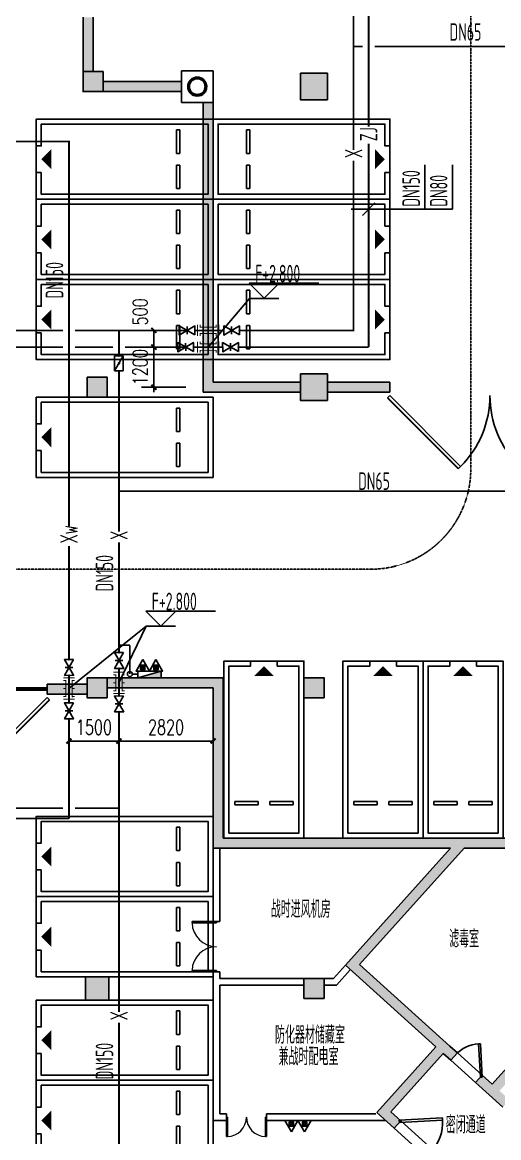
# Model space of a CAD drawing. Extents: x -2120532 to 1934524, y -1331911 to 424203.
# Drawn here: x 50996 to 65279, y -277979 to -244586 of the extents above; entities that cross this region are included whole.
import ezdxf

# ---------------------------------------------------------------- set-up
doc = ezdxf.new("R2010")
doc.units = 0
doc.header["$LTSCALE"] = 10
doc.linetypes.add('__DASH', pattern=[0.35, 0.25, -0.1])
doc.linetypes.add('DASH', pattern=[0.35, 0.25, -0.1])
for name, color, linetype in [('00-停车位', 67, 'Continuous'), ('A-COLUMN', 8, 'Continuous'), ('A-PUB_HATCH', 8, 'Continuous'), ('A-ROOM_NAME', 23, 'Continuous'), ('A-WALL', 2, 'Continuous'), ('AXIS', 3, 'Continuous'), ('DOOR_FIRE', 8, 'Continuous'), ('GPS文字_污水', 7, 'Continuous'), ('PUB_HATCH', 8, 'Continuous'), ('S-柱', 51, 'Continuous'), ('S-柱-填充', 8, 'Continuous'), ('W-DIM_消防', 3, 'Continuous'), ('W-EQUIP_消火栓', 7, 'Continuous'), ('W-EQUIP_灭火器', 7, 'Continuous'), ('W-PIPE-中水', 122, 'Continuous'), ('W-PIPE-消防', 1, 'Continuous'), ('W-PIPE-消防中', 1, 'Continuous'), ('W-TEXT_中水', 7, 'Continuous'), ('W-TEXT_消防', 7, 'Continuous'), ('W-TWT_DIM', 3, 'Continuous'), ('W-TWT_TEXT', 7, 'Continuous'), ('W-VALVE_中水', 7, 'Continuous'), ('W-VALVE_消防', 7, 'Continuous'), ('W-VPIPE-消防', 1, 'Continuous'), ('WINDOW_RF', 8, 'Continuous'), ('画水辅助', 6, 'Continuous'), ('车行线', 4, 'Continuous')]:
    doc.layers.add(name, color=color, linetype=linetype)
doc.styles.add('8B2_02', font='tssdeng.shx', dxfattribs={"width": 0.6, "bigfont": 'TSSDCHN.shx'})
doc.styles.add('_TCH_DIM_T3', font='SIMPLEX', dxfattribs={"width": 0.705882, "bigfont": 'GBCBIG'})
doc.styles.get("Standard").update_dxf_attribs({"font": 'TSSDENG.shx', "width": 0.7, "bigfont": 'TSSDCHN.shx'})
doc.styles.add('STANDARD_T3', font='TSSDENG.shx', dxfattribs={"width": 0.56, "bigfont": 'TSSDCHN.shx'})
doc.dimstyles.new('_TCH_ARCH&&150', dxfattribs={"dimtxt": 525, "dimasz": 150, "dimexe": 375, "dimexo": 450, "dimgap": 150, "dimtad": 1, "dimdec": 0, "dimzin": 0, "dimdsep": 46, "dimtxsty": 'STANDARD_T3', "dimblk": 'ARCHTICK', "dimcen": 0.09, "dimclrt": 7, "dimazin": 2, "dimtfac": 1, "dimtdec": 0, "dimtix": 1, "dimtmove": 2, "dimatfit": 3, "dimfxl": 0, "dimtolj": 1, "dimtzin": 0, "dimarcsym": 0})
doc.dimstyles.new('_TWT_ARCH&&150', dxfattribs={"dimtxt": 446.25, "dimasz": 150, "dimexe": 375, "dimexo": 450, "dimgap": 189.375, "dimtad": 1, "dimdec": 0, "dimzin": 0, "dimdsep": 46, "dimtxsty": '_TCH_DIM_T3', "dimblk": 'ARCHTICK', "dimcen": 0.09, "dimclrt": 7, "dimazin": 2, "dimtfac": 1, "dimtdec": 0, "dimtix": 1, "dimtmove": 2, "dimatfit": 3, "dimfxl": 0, "dimtolj": 1, "dimtzin": 0, "dimarcsym": 0})

# ---------------------------------------------------------------- blocks, each defined once
blk = doc.blocks.new('l99')
at = {"layer": 'W-TWT_TEXT'}
for p, q in [((92541, -196910), (92091, -196460)), ((94175, -196460), (92091, -196460)), ((92541, -196910), (92991, -196460))]:
    blk.add_line(p, q, dxfattribs=at)
blk = doc.blocks.new('y5')
at = {"layer": 'W-TWT_TEXT', "style": '8B2_02', "width": 0.6}
blk.add_text('F+2.800', height=525, dxfattribs=at).set_placement((7800, -264616, 3000))
blk = doc.blocks.new('车位2400x5300')
at = {"layer": '00-停车位', "color": 251}
for p, q in [((-875, -1000), (-175, -1000)), ((-875, -1100), (-875, -1000)), ((-175, -1100), (-175, -1000)), ((175, -1000), (875, -1000)), ((175, -1100), (175, -1000)), ((875, -1100), (875, -1000)), ((-875, -1100), (-175, -1100)), ((175, -1100), (875, -1100)), ((400, -5300), (-400, -5300))]:
    blk.add_line(p, q, dxfattribs=at)
blk.add_lwpolyline([(400, -5150), (400, -5300), (1200, -5300), (1200, 0), (-1200, 0), (-1200, -5300), (-400, -5300), (-400, -5150), (-1050, -5150), (-1050, -150), (1050, -150), (1050, -5150), (400, -5150)], dxfattribs=at)
blk.add_lwpolyline([(0, -5150, 0, 600, 0), (0, -4850, 600, 600, 0)], format="xyseb", dxfattribs=at)
blk = doc.blocks.new('_ArchTick')
at = {"color": 0, "linetype": 'ByBlock', "const_width": 0.4}
blk.add_lwpolyline([(-0.5, -0.5), (0.5, 0.5)], dxfattribs=at)
blk = doc.blocks.new('*D126')
at = {"layer": 'AXIS', "color": 0, "lineweight": -2, "transparency": 16777216}
for p, q in [((91809, -278102), (95432, -281364)), ((5657, -380508), (95154, -281113)), ((2313, -377497), (5936, -380759))]:
    blk.add_line(p, q, dxfattribs=at)
at = {"layer": 'Defpoints', "color": 0, "transparency": 16777216}
for p in [(91475, -277801), (95154, -281113), (1979, -377196)]:
    blk.add_point(p, dxfattribs=at)
at = {"layer": 'AXIS', "color": 0, "lineweight": -2, "transparency": 16777216, "xscale": 150, "yscale": 150, "zscale": 150}
for p, rotation in [((95154, -281113), 47.99999999999579), ((5657, -380508), 227.9999999999958)]:
    blk.add_blockref('_ArchTick', p, dxfattribs=dict(at, rotation=rotation))
at = {"layer": 'AXIS', "color": 7, "transparency": 16777216, "insert": (50099, -330535), "char_height": 525, "attachment_point": 5, "rotation": 48, "style": 'STANDARD_T3'}
blk.add_mtext('\\A1;133750', dxfattribs=at)
blk = doc.blocks.new('_FZH')
blk.add_lwpolyline([(-0.5, -0.5), (0.5, -0.5), (0.5, 0.5), (-0.5, 0.5)], close=True)
at = {"layer": 'PUB_HATCH'}
blk.add_solid([(-0.5, -0.5), (0.5, -0.5), (-0.5, 0.5), (0.5, 0.5)], dxfattribs=at)
blk = doc.blocks.new('$DorLib2D$00000091')
for p, q in [((-0.5, 0.0417), (-0.1464, 0.3952)), ((-0.1464, 0.3952), (-0.1582, 0.407)), ((0.1464, 0.3952), (0.1582, 0.407)), ((0.5, 0.0417), (0.1464, 0.3952)), ((-0.5, 0.0417), (-0.5118, 0.0535)), ((0.5, 0.0417), (0.5118, 0.0535))]:
    blk.add_line(p, q)
at = {"const_width": 0.00833}
for points in [[(-0.5118, 0.0535), (-0.1582, 0.407)], [(0.5118, 0.0535), (0.1582, 0.407)]]:
    blk.add_lwpolyline(points, dxfattribs=at)
for centre, start, end in [((-0.5, 0.0417), 0, 45), ((0.5, 0.0417), 135, 180)]:
    blk.add_arc(centre, 0.5, start, end)
blk = doc.blocks.new('$DorLib2D$00000213')
at = {"color": 0, "linetype": 'DASH', "const_width": 0.02}
blk.add_lwpolyline([(0.5, 0), (-0.5, 0)], dxfattribs=at)
blk = doc.blocks.new('$DorLib2D$00000002')
for p, q in [((-0.5, 0), (-0.5, 0.4875)), ((-0.475, 0.4875), (-0.5, 0.4875)), ((-0.475, 0), (-0.475, 0.4875)), ((0.475, 0), (0.475, 0.4875)), ((0.475, 0.4875), (0.5, 0.4875)), ((0.5, 0), (0.5, 0.4875)), ((-0.5, 0), (-0.475, 0)), ((0.5, 0), (0.475, 0))]:
    blk.add_line(p, q)
at = {"lineweight": 13}
for centre, start, end in [((-0.4875, 0), 0, 88.53072), ((0.4875, 0), 91.46928, 180)]:
    blk.add_arc(centre, 0.4875, start, end, dxfattribs=at)
blk = doc.blocks.new('$DorLib2D$00000081')
for p, q in [((-0.207, 0.774), (-0.169, 0.811)), ((0.5, 0.067), (-0.207, 0.774)), ((0.538, 0.104), (-0.169, 0.811)), ((0.5, 0.067), (0.538, 0.104))]:
    blk.add_line(p, q)
blk.add_arc((0.5, 0.067), 1, 135, 180)
blk = doc.blocks.new('*D310')
at = {"layer": 'Defpoints', "color": 0, "transparency": 16777216}
for p in [(52395, -265402), (53895, -265402), (53895, -266103)]:
    blk.add_point(p, dxfattribs=at)
at = {"layer": 'W-TWT_DIM', "color": 0, "lineweight": -2, "transparency": 16777216}
for p, q in [((52395, -265852), (52395, -266478)), ((52395, -266103), (53895, -266103)), ((53895, -265852), (53895, -266478))]:
    blk.add_line(p, q, dxfattribs=at)
at = {"layer": 'W-TWT_DIM', "color": 0, "lineweight": -2, "transparency": 16777216, "xscale": 150, "yscale": 150, "zscale": 150, "rotation": 180}
blk.add_blockref('_ArchTick', (52395, -266103), dxfattribs=at)
at = {"layer": 'W-TWT_DIM', "color": 0, "lineweight": -2, "transparency": 16777216, "xscale": 150, "yscale": 150, "zscale": 150}
blk.add_blockref('_ArchTick', (53895, -266103), dxfattribs=at)
at = {"layer": 'W-TWT_DIM', "color": 7, "transparency": 16777216, "insert": (53145, -265690), "char_height": 446.2, "attachment_point": 5, "style": '_TCH_DIM_T3'}
blk.add_mtext('\\A1;1500', dxfattribs=at)
blk = doc.blocks.new('*D311')
at = {"layer": 'Defpoints', "color": 0, "transparency": 16777216}
for p in [(53895, -265402), (56715, -265402), (56715, -266103)]:
    blk.add_point(p, dxfattribs=at)
at = {"layer": 'W-TWT_DIM', "color": 0, "lineweight": -2, "transparency": 16777216}
for p, q in [((53895, -265852), (53895, -266478)), ((53895, -266103), (56715, -266103)), ((56715, -265852), (56715, -266478))]:
    blk.add_line(p, q, dxfattribs=at)
at = {"layer": 'W-TWT_DIM', "color": 0, "lineweight": -2, "transparency": 16777216, "xscale": 150, "yscale": 150, "zscale": 150, "rotation": 180}
blk.add_blockref('_ArchTick', (53895, -266103), dxfattribs=at)
at = {"layer": 'W-TWT_DIM', "color": 0, "lineweight": -2, "transparency": 16777216, "xscale": 150, "yscale": 150, "zscale": 150}
blk.add_blockref('_ArchTick', (56715, -266103), dxfattribs=at)
at = {"layer": 'W-TWT_DIM', "color": 7, "transparency": 16777216, "insert": (55305, -265690), "char_height": 446.2, "attachment_point": 5, "style": '_TCH_DIM_T3'}
blk.add_mtext('\\A1;2820', dxfattribs=at)
blk = doc.blocks.new('*D345')
at = {"layer": 'Defpoints', "color": 0, "transparency": 16777216}
for p in [(54942, -253810), (56353, -253810), (56353, -254310)]:
    blk.add_point(p, dxfattribs=at)
at = {"layer": 'W-TWT_DIM', "color": 0, "lineweight": -2, "transparency": 16777216}
for p, q in [((55903, -253810), (54567, -253810)), ((54942, -254310), (54942, -253810)), ((55903, -254310), (54567, -254310))]:
    blk.add_line(p, q, dxfattribs=at)
at = {"layer": 'W-TWT_DIM', "color": 0, "lineweight": -2, "transparency": 16777216, "xscale": 150, "yscale": 150, "zscale": 150}
for p, rotation in [((54942, -253810), 90), ((54942, -254310), 270)]:
    blk.add_blockref('_ArchTick', p, dxfattribs=dict(at, rotation=rotation))
at = {"layer": 'W-TWT_DIM', "color": 7, "transparency": 16777216, "insert": (54530, -253255), "char_height": 446.2, "attachment_point": 5, "rotation": 90, "style": '_TCH_DIM_T3'}
blk.add_mtext('\\A1;500', dxfattribs=at)
blk = doc.blocks.new('*D346')
at = {"layer": 'Defpoints', "color": 0, "transparency": 16777216}
for p in [(54942, -254310), (56353, -254310), (56353, -255510)]:
    blk.add_point(p, dxfattribs=at)
at = {"layer": 'W-TWT_DIM', "color": 0, "lineweight": -2, "transparency": 16777216}
for p, q in [((55903, -254310), (54567, -254310)), ((54942, -254310), (54942, -254160)), ((54942, -255510), (54942, -254310)), ((55903, -255510), (54567, -255510)), ((54942, -255510), (54942, -255660))]:
    blk.add_line(p, q, dxfattribs=at)
at = {"layer": 'W-TWT_DIM', "color": 0, "lineweight": -2, "transparency": 16777216, "xscale": 150, "yscale": 150, "zscale": 150}
for p, rotation in [((54942, -254310), 270), ((54942, -255510), 90)]:
    blk.add_blockref('_ArchTick', p, dxfattribs=dict(at, rotation=rotation))
at = {"layer": 'W-TWT_DIM', "color": 7, "transparency": 16777216, "insert": (54530, -254910), "char_height": 446.2, "attachment_point": 5, "rotation": 90, "style": '_TCH_DIM_T3'}
blk.add_mtext('\\A1;1200', dxfattribs=at)
blk = doc.blocks.new('$TwtSys$00000434')
for p, q in [((-0.5, 0.5), (-0.5, -0.5)), ((-0.5, -0.5), (0.5, 0.5)), ((0.5, 0.5), (-0.5, 0.5)), ((0.5, -0.5), (0.5, 0.5)), ((-0.5, -0.5), (0.5, -0.5))]:
    blk.add_line(p, q)
blk.add_solid([(0.5, -0.5), (0.5, 0.5), (-0.5, -0.5)])
blk = doc.blocks.new('$VALVE$00000551')
at = {"const_width": 30}
for points in [[(-332, -177), (-332, 175)], [(-2, 100), (-252, 100), (-252, 175)], [(-2, 100), (-2, 175)], [(-2, 100), (248, 100), (248, 175)], [(332, -175), (332, 177)], [(-252, -175), (-252, -100), (-2, -100)], [(-2, -175), (-2, -100)], [(248, -175), (248, -100), (-2, -100)]]:
    blk.add_lwpolyline(points, dxfattribs=at)
blk = doc.blocks.new('$TwtSys$00000546')
h = blk.add_hatch()
h.set_pattern_fill('ANSI31', color=256, scale=200, style=0)
h.set_pattern_definition([(45, (-38543.802, -6670.83), (-17.67767, 17.67767), [])])
h.paths.add_polyline_path([(-65, 174), (65, 174), (65, 44), (-65, 44)])
for points in [[(0, 344), (-198, 0), (198, 0)], [(-65, 174), (65, 174), (65, 44), (-65, 44)]]:
    blk.add_lwpolyline(points, close=True)
blk = doc.blocks.new('$VALVE$00000296')
for points in [[(-125, 72), (-125, -72), (125, 72), (125, -72), (-125, 72)], [(0, 60), (0, -64)]]:
    blk.add_lwpolyline(points)
for p in [(-125, 0), (125, 0)]:
    blk.add_point(p)
blk = doc.blocks.new('$VALVE_U$00000019')
at = {"const_width": 30, "elevation": 3000}
blk.add_lwpolyline([(111, 1), (-111, -1)], dxfattribs=at)
at = {"xscale": 1.8, "yscale": 1.8, "zscale": 1.8, "rotation": 270.3835531612783}
blk.add_blockref('$VALVE$00000296', (0, 0), dxfattribs=at)
blk = doc.blocks.new('$VALVE_U$00000018')
at = {"const_width": 30, "elevation": 1500}
blk.add_lwpolyline([(111, 1), (-111, -1)], dxfattribs=at)
for p in [(-2, 225, -1500), (2, -225, -1500)]:
    blk.add_point(p)
at = {"xscale": 1.8, "yscale": 1.8, "zscale": 1.8, "rotation": 270.3835531612783}
blk.add_blockref('$VALVE$00000296', (0, 0), dxfattribs=at)
blk = doc.blocks.new('$VALVE$00000316')
for p, q in [((-125, 72), (125, -72)), ((-125, 72), (-125, -72)), ((-125, 72), (125, 72)), ((125, 72), (125, -72)), ((-125, -72), (125, -72))]:
    blk.add_line(p, q)
at = {"const_width": 21.1}
blk.add_lwpolyline([(-11, 0, 1), (11, 0, 1)], format="xyb", close=True, dxfattribs=at)
for p in [(-125, 0), (125, 0)]:
    blk.add_point(p)
at = {"color": 7, "flags": 9}
for tag in ['XSIZE', 'YSIZE']:
    blk.add_attdef(tag, (0, 0), '', height=0.5, dxfattribs=at)

msp = doc.modelspace()

# ---------------------------------------------------------------- hatches: boundary and pattern name
at = {"layer": 'A-PUB_HATCH'}
for points in [[(52816.4, -246060.4), (53116.4, -246060.4), (53116.4, -244435.4), (52816.4, -244435.4)], [(52941.4, -264697.3), (52941.4, -264397.3), (51741.4, -264397.3), (51741.4, -264697.3)], [(53541.4, -264210.4), (53541.4, -264510.4), (56716.4, -264510.4), (57016.4, -264210.4)], [(57016.4, -269010.4), (56716.4, -269310.4), (63837.3, -269310.4), (64084.2, -269210.4), (64174.2, -269010.4)], [(64084.2, -269210.4), (64241, -269310.4), (65531.8, -269310.4), (65646.9, -269010.4), (64174.2, -269010.4)]]:
    msp.add_hatch(color=8, dxfattribs=at).paths.add_polyline_path(points)
at = {"layer": 'PUB_HATCH'}
for points in [[(55766.4, -246660.4), (55766.4, -246360.4), (53416.4, -246360.4), (53416.4, -246660.4)], [(56716.4, -246985.4), (56416.4, -246985.4), (56416.4, -255660.4), (56716.4, -255360.4)], [(59341.4, -255660.4), (59341.4, -255360.4), (56716.4, -255360.4), (56416.4, -255660.4)], [(60141.4, -255360.4), (60141.4, -255660.4), (62016.4, -255660.4), (62016.4, -255360.4)], [(57016.4, -264210.4), (56716.4, -264510.4), (56716.4, -269310.4), (57016.4, -269010.4)], [(60681.6, -272815.2), (61105.2, -272793), (64241, -269310.4), (64084.2, -269210.4), (63837.3, -269310.4)], [(63609.6, -275317), (63817.7, -275235.3), (61105.2, -272793), (60681.6, -272815.2), (63394, -275257.5)], [(65125.6, -276547.5), (65304, -276573.6), (67378.3, -274269.8), (67367.2, -274058), (67155.4, -274069.1), (65081.1, -276372.9)], [(61620.8, -277226.9), (62044.5, -277204.7), (63617, -275458.3), (63609.6, -275317), (63394, -275257.5)], [(63617, -275458.3), (63839.9, -275659), (64040.7, -275436.1), (63817.7, -275235.3), (63609.6, -275317)], [(65081.1, -276372.9), (64783.8, -276105.2), (64583.1, -276328.1), (64991.8, -276696.2), (65125.6, -276547.5)], [(64991.8, -276696.2), (65400.5, -277064.2), (65601.3, -276841.2), (65304, -276573.6), (65125.6, -276547.5)], [(61620.8, -277226.9), (62141, -277695.3), (62341.8, -277472.3), (62044.5, -277204.7)]]:
    msp.add_hatch(color=8, dxfattribs=at).paths.add_polyline_path(points)
at = {"layer": 'W-PIPE-消防'}
for points in [[(60928.6, -253810.4), (60928.6, -253836.6), (60954.8, -253836.6)], [(60928.6, -253810.4), (60954.8, -253810.4), (60954.8, -253836.6)]]:
    msp.add_hatch(color=256, dxfattribs=at).paths.add_polyline_path(points)
at = {"layer": 'W-PIPE-消防中'}
for points in [[(52395.3, -248152), (52421.6, -248152), (52421.6, -248125.8)], [(52395.3, -248152), (52395.3, -248125.8), (52421.6, -248125.8)]]:
    msp.add_hatch(color=5, dxfattribs=at).paths.add_polyline_path(points)

# ---------------------------------------------------------------- linework, layer by layer
at = {"layer": 'A-COLUMN', "color": 8}
for p, q in [((56716.4, -246035.4), (55766.4, -246035.4)), ((55766.4, -246035.4), (55766.4, -246985.4)), ((56716.4, -246035.4), (55766.4, -246035.4)), ((55766.4, -246035.4), (55766.4, -246985.4)), ((56716.4, -246035.4), (55766.4, -246035.4)), ((55766.4, -246035.4), (55766.4, -246985.4)), ((56716.4, -246985.4), (56716.4, -246035.4)), ((56716.4, -246985.4), (56716.4, -246035.4)), ((56716.4, -246985.4), (56716.4, -246035.4)), ((55766.4, -246985.4), (56716.4, -246985.4)), ((55766.4, -246985.4), (56716.4, -246985.4)), ((55766.4, -246985.4), (56716.4, -246985.4))]:
    msp.add_line(p, q, dxfattribs=at)
at = {"layer": 'A-WALL', "color": 8}
for p, q in [((52816.4, -244435.4), (52816.4, -246060.4)), ((53116.4, -246060.4), (53116.4, -244435.4)), ((53416.4, -246360.4), (55766.4, -246360.4)), ((53416.4, -246660.4), (55766.4, -246660.4)), ((56416.4, -246985.4), (56416.4, -255660.4)), ((56716.4, -246985.4), (56716.4, -255360.4)), ((56716.4, -255360.4), (59341.4, -255360.4)), ((62016.4, -255360.4), (60141.4, -255360.4)), ((62016.4, -255660.4), (62016.4, -255360.4)), ((56416.4, -255660.4), (59341.4, -255660.4)), ((60141.4, -255660.4), (62016.4, -255660.4)), ((52941.4, -264397.3), (51741.4, -264397.3)), ((51741.4, -264397.3), (51741.4, -264697.3)), ((52941.4, -264397.3), (51741.4, -264397.3)), ((51741.4, -264397.3), (51741.4, -264697.3)), ((53541.4, -264210.4), (57016.4, -264210.4)), ((57016.4, -264210.4), (57016.4, -269010.4)), ((51741.4, -264697.3), (52941.4, -264697.3)), ((51741.4, -264697.3), (52941.4, -264697.3)), ((53541.4, -264510.4), (56716.4, -264510.4)), ((56716.4, -264510.4), (56716.4, -269310.4)), ((57016.4, -269010.4), (64174.2, -269010.4)), ((64174.2, -269010.4), (65646.9, -269010.4)), ((56716.4, -269310.4), (56716.4, -271510.4)), ((56716.4, -269310.4), (63837.3, -269310.4)), ((56916.4, -271510.4), (56916.4, -269310.4)), ((60681.6, -272815.2), (63837.3, -269310.4)), ((61105.2, -272793), (64241, -269310.4)), ((64241, -269310.4), (65531.8, -269310.4)), ((56716.4, -271510.4), (56916.4, -271510.4)), ((60325.7, -273210.4), (60681.6, -272815.2)), ((63394, -275257.5), (60681.6, -272815.2)), ((63817.7, -275235.3), (61105.2, -272793)), ((56916.4, -273010.4), (56716.4, -273010.4)), ((56716.4, -273010.4), (56716.4, -273360.4)), ((56916.4, -273210.4), (56916.4, -273010.4)), ((60414.8, -273410.4), (60830.2, -272949)), ((56716.4, -273360.4), (56716.4, -277460.4)), ((56916.4, -273210.4), (59441.4, -273210.4)), ((56916.4, -273410.4), (56916.4, -277260.4)), ((56916.4, -273410.4), (59441.4, -273410.4)), ((60041.4, -273210.4), (60325.7, -273210.4)), ((60041.4, -273410.4), (60414.8, -273410.4)), ((65081.1, -276372.9), (67155.4, -274069.1)), ((61620.8, -277226.9), (63394, -275257.5)), ((62044.5, -277204.7), (63617, -275458.3)), ((63617, -275458.3), (63839.9, -275659)), ((64040.7, -275436.1), (63817.7, -275235.3)), ((63839.9, -275659), (64040.7, -275436.1)), ((64783.8, -276105.2), (64583.1, -276328.1)), ((65081.1, -276372.9), (64783.8, -276105.2)), ((64583.1, -276328.1), (64991.8, -276696.2)), ((64991.8, -276696.2), (65400.5, -277064.2)), ((56716.4, -277460.4), (57116.4, -277460.4)), ((57116.4, -277260.4), (56916.4, -277260.4)), ((57116.4, -277460.4), (57116.4, -277260.4)), ((61590.6, -277260.4), (58316.4, -277260.4)), ((58316.4, -277260.4), (58316.4, -277460.4)), ((58316.4, -277460.4), (61880.2, -277460.4)), ((61620.8, -277226.9), (62141, -277695.3)), ((62341.8, -277472.3), (62044.5, -277204.7)), ((62141, -277695.3), (62341.8, -277472.3))]:
    msp.add_line(p, q, dxfattribs=at)
at = {"layer": 'GPS文字_污水'}
for p, q in [((56566.4, -254310.4), (57807.2, -252850.1, 3000)), ((57807.2, -252850.1, 3000), (58690.6, -252850.1, 3000)), ((52395.9, -264532.8), (54707.8, -262664.4)), ((54707.8, -262664.4), (53895.1, -264360.4)), ((54707.8, -262664.4), (55591.2, -262664.4))]:
    msp.add_line(p, q, dxfattribs=at)
at = {"layer": 'S-柱', "color": 8, "lineweight": 35}
msp.add_circle((56241.4, -246510.4), 275, dxfattribs=at)
msp.add_circle((56241.4, -246510.4), 275, dxfattribs=at)
at = {"layer": 'S-柱-填充', "color": 8, "lineweight": 35}
msp.add_lwpolyline([(55996.4, -246510.4, -1), (56486.4, -246510.4, -1)], format="xyb", close=True, dxfattribs=at)
msp.add_lwpolyline([(55996.4, -246510.4, -1), (56486.4, -246510.4, -1)], format="xyb", close=True, dxfattribs=at)
at = {"layer": 'W-DIM_消防'}
for p, q in [((63066.8, -250180.8), (63066.8, -248852.2)), ((63891.8, -250180.8), (63891.8, -248852.2)), ((61564.9, -249995.1), (61193.7, -250366.4)), ((60853.6, -250180.8), (63066.8, -250180.8)), ((63066.8, -250180.8), (63891.8, -250180.8))]:
    msp.add_line(p, q, dxfattribs=at)
at = {"layer": 'W-PIPE-中水', "ltscale": 1.5, "const_width": 52.5}
for points in [[(61379.3, -229540.4), (61379.3, -247708.6)], [(61379.3, -248222.1), (61379.3, -254310.4)], [(52219.1, -254310.4), (47390, -254310.4)], [(53718.8, -254310.4), (52571.6, -254310.4)], [(55657.6, -254310.4), (54071.3, -254310.4)], [(57003.5, -254310.4), (56130.1, -254310.4)], [(61379.3, -254310.4), (57476, -254310.4)]]:
    msp.add_lwpolyline(points, dxfattribs=at)
at = {"layer": 'W-PIPE-消防', "ltscale": 1.5, "const_width": 52.5}
for points in [[(60928.6, -238584.3), (60928.6, -245311.2)], [(61203.1, -245311.2), (60928.6, -245311.2)], [(60928.6, -245311.2), (60928.6, -248404.6)], [(61725.7, -245311.2), (61555.6, -245311.2)], [(66820.4, -245311.2), (61725.7, -245311.2)], [(60928.6, -248724.3), (60928.6, -253810.4)], [(52219.1, -253810.4), (46709.1, -253810.4)], [(53895.1, -253810.4), (52571.6, -253810.4)], [(53895.1, -254573.6), (53895.1, -253810.4)], [(55699.4, -253810.4), (53895.1, -253810.4)], [(57034.6, -253810.4), (56173.7, -253810.4)], [(60928.6, -253810.4), (57508.9, -253810.4)], [(53895.1, -258623.3), (53895.1, -255023)], [(69165.2, -258623.3), (53895.1, -258623.3)], [(53895.1, -259835.9), (53895.1, -258623.3)], [(53895.1, -263455.1), (53895.1, -260155.5)], [(54220.5, -263235.6), (53895.1, -263235.6)], [(54220.5, -264099.6), (54220.5, -263235.6)], [(53895.1, -264754.9), (53895.1, -263929.4)], [(54295.5, -264099.6), (54455.5, -264099.6)], [(53895.1, -268116.2), (53895.1, -265229.2)], [(46598.9, -268116.2), (52219.1, -268116.2)], [(52571.6, -268116.2), (53895.1, -268116.2)], [(53895.1, -274219.9), (53895.1, -268116.2)], [(53895.1, -283172.9), (53895.1, -274539.5)]]:
    msp.add_lwpolyline(points, dxfattribs=at)
at = {"layer": 'W-PIPE-消防中', "color": 5, "ltscale": 1.5, "const_width": 52.5}
for points in [[(52395.3, -248152), (48480, -248152)], [(52395.3, -259674.9), (52395.3, -248152)], [(52395.3, -263662.5), (52395.3, -260261)], [(52395.3, -264962.3), (52395.3, -264136.8)], [(52395.3, -268423.2), (52395.3, -265436.6)], [(52395.3, -268423.2), (47242.7, -268423.2)]]:
    msp.add_lwpolyline(points, dxfattribs=at)
at = {"layer": 'W-VPIPE-消防'}
msp.add_circle((54220.5, -264099.6), 75, dxfattribs=at)
at = {"layer": 'WINDOW_RF', "color": 8}
for p, q in [((64783.8, -276105.2), (64040.7, -275436.1)), ((64583.1, -276328.1), (63839.9, -275659)), ((63307.9, -278342.2), (62341.8, -277472.3)), ((63107.1, -278565.1), (62141, -277695.3))]:
    msp.add_line(p, q, dxfattribs=at)
at = {"layer": '车行线', "color": 8, "linetype": '__DASH', "ltscale": 1.5}
msp.add_lwpolyline([(50691.4, -260960.4), (61441.4, -260960.4, 0.4142136), (64441.4, -257960.4), (64441.4, -174472.9)], format="xyb", dxfattribs=at)

# ---------------------------------------------------------------- block references
at = {"layer": '00-停车位', "color": 8, "rotation": 270}
for p in [(56716.4, -248685.4), (56716.4, -251085.4), (56716.4, -253485.4), (56716.4, -257010.4), (56716.4, -269560.4), (56716.4, -271960.4), (56716.4, -275060.4), (56716.4, -277460.4)]:
    msp.add_blockref('车位2400x5300', p, dxfattribs=at)
at = {"layer": '00-停车位', "color": 8, "xscale": -1}
for p, rotation in [((56716.4, -248685.4), 89.99999997188226), ((56716.4, -251085.4), 89.99999997188226), ((56716.4, -253485.4), 89.99999997188226), ((58241.4, -269010.4), 180), ((61810.3, -269010.4), 180), ((64210.3, -269010.4), 180)]:
    msp.add_blockref('车位2400x5300', p, dxfattribs=dict(at, rotation=rotation))
at = {"layer": 'A-COLUMN', "color": 8, "rotation": 90}
for p, xscale, yscale, zscale in [((53116.4, -246360.4), 600, 600, 600), ((59741.4, -246510.4), 800, 800, 800), ((59741.4, -255510.4), 800, 800, 800), ((53241.4, -255510.4), 600, 600, 600), ((53241.4, -264510.4), 600, 600, 600), ((59741.4, -264510.4), 600, 600, 600), ((53241.4, -273510.4), 700, 700, 700), ((59741.4, -273510.4), 600, 600, 600)]:
    msp.add_blockref('_FZH', p, dxfattribs=dict(at, xscale=xscale, yscale=yscale, zscale=zscale))
at = {"layer": 'DOOR_FIRE', "color": 8}
for name, p, xscale, yscale, zscale, rotation in [('$DorLib2D$00000213', (48741.4, -264547.3), 6000, 6000, 300, 180), ('$DorLib2D$00000002', (56816.4, -272260.4), -1500, -1500, 200, 270)]:
    msp.add_blockref(name, p, dxfattribs=dict(at, xscale=xscale, yscale=yscale, zscale=zscale, rotation=rotation))
at = {"layer": 'DOOR_FIRE', "color": 8, "xscale": -1200, "yscale": -1200, "zscale": 200}
msp.add_blockref('$DorLib2D$00000002', (57716.4, -277360.4), dxfattribs=at)
at = {"layer": 'W-EQUIP_消火栓', "xscale": 700, "yscale": 200, "zscale": 700}
msp.add_blockref('$TwtSys$00000434', (54805.5, -264110.4), dxfattribs=at)
at = {"layer": 'W-EQUIP_灭火器'}
for p in [(54607.1, -264010.4), (55003.9, -264010.4)]:
    msp.add_blockref('$TwtSys$00000546', p, dxfattribs=at)
at = {"layer": 'W-EQUIP_灭火器', "rotation": 179.9999999999923}
for p in [(59062, -277460.4), (59458.7, -277460.4)]:
    msp.add_blockref('$TwtSys$00000546', p, dxfattribs=at)
at = {"layer": 'W-VALVE_中水'}
for name, p, xscale, yscale, zscale, rotation in [('$VALVE_U$00000018', (55893.9, -254310.4), -1.05, -1.05, 1.05, 89.99999999999999), ('$VALVE$00000551', (56566.4, -254310.4), -0.96, -0.96, 0.96, 180), ('$VALVE_U$00000018', (57239.8, -254310.4), -1.05, -1.05, 1.05, 89.99999999999999), ('$VALVE$00000551', (53895.1, -264360.4), 0.96, 0.96, 0.96, 90), ('$VALVE$00000551', (52395.9, -264532.8), 0.96, 0.96, 0.96, 89.99999999980797)]:
    msp.add_blockref(name, p, dxfattribs=dict(at, xscale=xscale, yscale=yscale, zscale=zscale, rotation=rotation))
at = {"layer": 'W-VALVE_消防'}
for name, p, xscale, yscale, zscale, rotation in [('$VALVE_U$00000019', (55936.5, -253811.9), 1.05, 1.05, 1.05, 270.0000000000001), ('$VALVE$00000551', (56566.4, -253810.4), -0.96, -0.96, 0.96, 180), ('$VALVE_U$00000019', (57271.7, -253811.9), 1.05, 1.05, 1.05, 270.0000000000001), ('$VALVE$00000316', (53895.1, -254798.3), 1.8, 1.8, 1.8, 90)]:
    msp.add_blockref(name, p, dxfattribs=dict(at, xscale=xscale, yscale=yscale, zscale=zscale, rotation=rotation))
at = {"layer": 'W-VALVE_消防', "xscale": 1.05, "yscale": 1.05, "zscale": 1.05}
for p in [(53898.2, -263692.2), (52398.5, -263899.7), (53898.2, -264992), (52398.5, -265199.5)]:
    msp.add_blockref('$VALVE_U$00000018', p, dxfattribs=at)
at = {"layer": 'WINDOW_RF', "color": 8, "xscale": -6000, "yscale": -6000, "zscale": 300}
for p in [(65016.4, -255510.4), (48741.4, -264547.3)]:
    msp.add_blockref('$DorLib2D$00000091', p, dxfattribs=at)
at = {"layer": 'WINDOW_RF', "color": 8, "zscale": 300}
for p, xscale, yscale, rotation in [((64311.9, -275882.1), -1000, -1000, 137.9999999999982), ((62724.5, -278018.7), 1300, -1300, 137.9999999999988)]:
    msp.add_blockref('$DorLib2D$00000081', p, dxfattribs=dict(at, xscale=xscale, yscale=yscale, rotation=rotation))
at = {"layer": '画水辅助'}
for name, p in [('y5', (50176.1, 12244.2, 3000)), ('l99', (-34291.8, -55939.7, 3000)), ('y5', (47076.7, 2429.9)), ('l99', (-37391.1, -65754))]:
    msp.add_blockref(name, p, dxfattribs=at)

# ---------------------------------------------------------------- texts
at = {"layer": 'A-ROOM_NAME', "color": 8, "style": '8B2_02', "width": 0.6}
for s, p in [('战时进风机房', (58445.2, -271398.3)), ('滤毒室', (63793.2, -272286.2)), ('防化器材储藏室', (58571.9, -275163.7)), ('兼战时配电室', (58681.3, -275813.1)), ('密闭通道', (63691, -277854.1))]:
    msp.add_text(s, height=525, dxfattribs=at).set_placement(p)
at = {"layer": 'W-DIM_消防', "color": 7, "style": '8B2_02', "width": 0.6}
for s, p in [('DN150', (62916.8, -250105.8)), ('DN80', (63741.8, -250105.8))]:
    msp.add_text(s, height=525, rotation=90, dxfattribs=at).set_placement(p)
at = {"layer": 'W-TEXT_中水', "style": '8B2_02', "width": 0.6}
msp.add_text('ZJ', height=525, rotation=90, dxfattribs=at).set_placement((61641.8, -248147.1))
at = {"layer": 'W-TEXT_消防', "style": '8B2_02', "width": 0.6}
for p in [(63806.6, -245139.2), (61063.7, -258585.8)]:
    msp.add_text('DN65', height=525, dxfattribs=at).set_placement(p)
for s, p in [('X', (61191.1, -248649.3)), ('DN150', (52224.9, -252855.2, -3000)), ('Xw', (52657.8, -260186)), ('X', (54157.6, -260080.5)), ('DN150', (53723.1, -261626.8)), ('X', (54157.6, -274464.5)), ('DN150', (53723.1, -276232.2))]:
    msp.add_text(s, height=525, rotation=90, dxfattribs=at).set_placement(p)

# ---------------------------------------------------------------- dimensions: what is measured, and where the dimension line sits
at = {"layer": 'AXIS', "color": 8}
dim = msp.add_aligned_dim(p1=(1978.9, -377196.2), p2=(91475.1, -277800.6), distance=-4950, dimstyle='_TCH_ARCH&&150', dxfattribs=at)
dim.commit()
dim.dimension.update_dxf_attribs({"geometry": '*D126', "text_midpoint": (50099, -330534.6)})
at = {"layer": 'W-TWT_DIM'}
dim = msp.add_linear_dim(base=(54942.3, -253810.4), p1=(56353.1, -254310.4), p2=(56353.1, -253810.4), angle=90, dimstyle='_TWT_ARCH&&150', dxfattribs=at)
dim.commit()
dim.dimension.update_dxf_attribs({"geometry": '*D345', "text_midpoint": (54529.8, -253255.4), "dimtype": 129})
for p1, p2, distance, picture, middle in [((56353.1, -255510.4), (56353.1, -254310.4), 1410.8, '*D346', (54529.8, -254910.4)), ((52395.3, -265402.2), (53895.1, -265402.2), -700.4, '*D310', (53145.2, -265690.1)), ((53895.1, -265402.2), (56715.4, -265402.2), -700.4, '*D311', (55305.2, -265690.1))]:
    dim = msp.add_aligned_dim(p1=p1, p2=p2, distance=distance, dimstyle='_TWT_ARCH&&150', dxfattribs=at)
    dim.commit()
    dim.dimension.update_dxf_attribs({"geometry": picture, "text_midpoint": middle})

doc.saveas('drawing.dxf')
